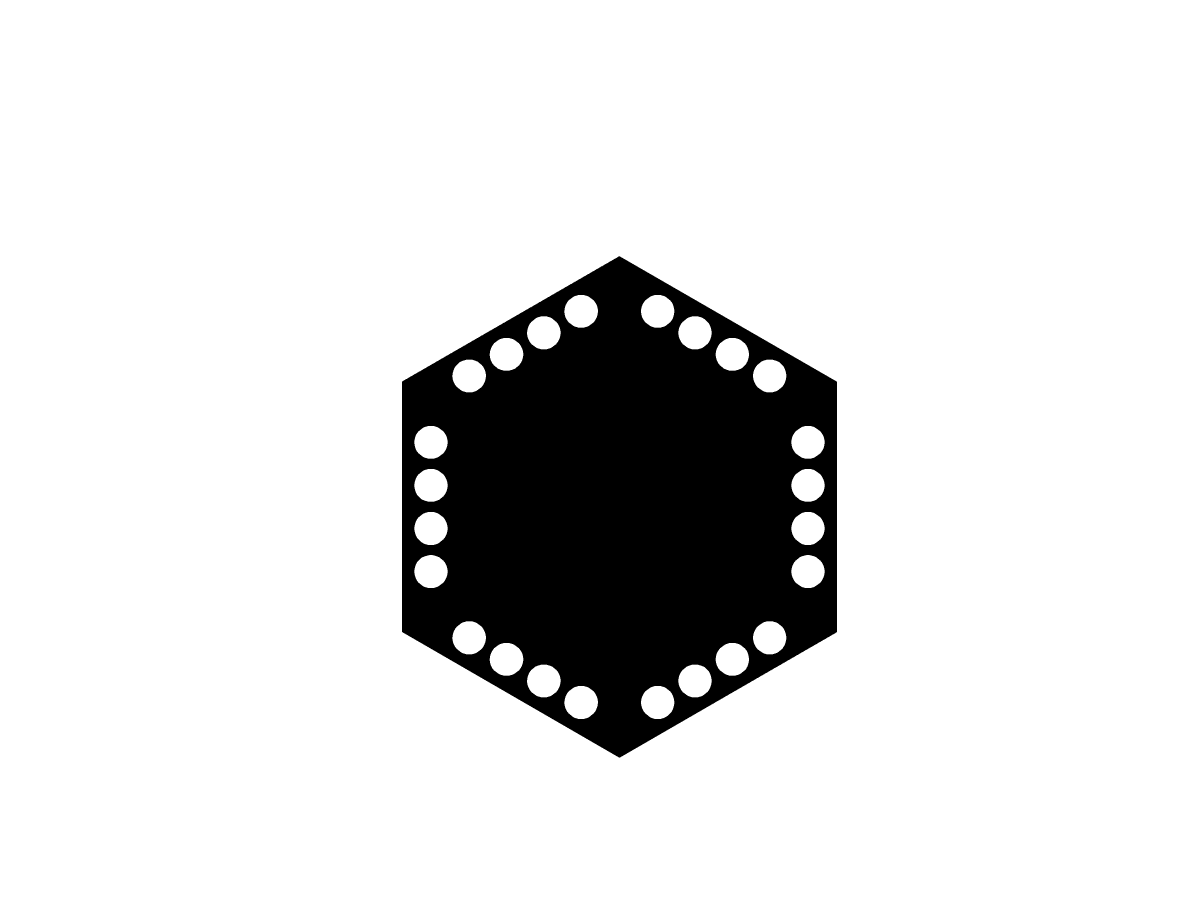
# Paper-space layout 'Layout1' of a CAD drawing. Header units: inches. Extents: x 1.05 to 9.45, y 0.8 to 7.2.
# The model-space entities are those that its viewports show. They can reach past a viewport. Long polylines and large blocks are cut down to what shows.
import ezdxf

# ---------------------------------------------------------------- set-up
doc = ezdxf.new("R2010")
doc.units = ezdxf.units.IN
doc.header["$MEASUREMENT"] = 0
for name, color, linetype in [('BORDA', 5, 'Continuous'), ('CAMPO', 3, 'Continuous'), ('VP', 7, 'Continuous')]:
    doc.layers.add(name, color=color, linetype=linetype)
doc.layers.add('M2', color=1, linetype='Continuous', lineweight=120)
doc.layers.get('VP').freeze()

msp = doc.modelspace()

# ---------------------------------------------------------------- hatches: boundary and pattern name
at = {"layer": 'BORDA', "transparency": 33554551}
h = msp.add_hatch(dxfattribs=at)
h.set_pattern_fill('ANSI31', color=256)
h.paths.add_polyline_path([(1503.1, -990.1), (1477.7, -975.5, -0.618034), (1477.8, -973.7, 0.618034), (1478.2, -966.5), (1460.9, -956.5, 0.618034), (1455, -960.5, -0.618034), (1453.5, -961.5), (1428.1, -946.8), (1419.7, -961.3), (1386.1, -961.3), (1369.3, -990.4), (1335.7, -990.4), (1318.9, -1019.5), (1285.3, -1019.5), (1268.5, -1048.6), (1251.7, -1048.6), (1251.7, -1077.9, 0.618034), (1253.3, -1078.7, -0.618034), (1259.7, -1081.9), (1259.7, -1101.9, -0.618034), (1253.3, -1105.1, 0.618034), (1251.7, -1105.9), (1251.7, -1135.2)])
h.paths.add_polyline_path([(1446, -996.9, -1), (1406, -996.9, -1)], flags=16)
h.paths.add_polyline_path([(1402.7, -1021.9, -1), (1362.7, -1021.9, -1)], flags=16)
h.paths.add_polyline_path([(1359.4, -1046.9, -1), (1319.4, -1046.9, -1)], flags=16)
h.paths.add_polyline_path([(1316.1, -1071.9, -1), (1276.1, -1071.9, -1)], flags=16)
h.paths.add_polyline_path([(1503.1, -699.8), (1477.7, -714.5, -0.618034), (1476.2, -713.5, 0.618034), (1470.2, -709.5), (1452.9, -719.5, 0.618034), (1453.4, -726.7, -0.618034), (1453.5, -728.5), (1428.1, -743.1), (1436.5, -757.7), (1419.7, -786.8), (1436.5, -815.9), (1419.7, -845), (1436.5, -874.1), (1419.7, -903.2), (1436.5, -932.3), (1428.1, -946.8), (1453.5, -961.5, 0.618034), (1455, -960.5, -0.618034), (1460.9, -956.5), (1478.2, -966.5, -0.618034), (1477.8, -973.7, 0.618034), (1477.7, -975.5), (1503.1, -990.1)])
h.paths.add_polyline_path([(1450.4, -920, -1), (1490.4, -920, -1)], flags=16)
h.paths.add_polyline_path([(1450.4, -870, -1), (1490.4, -870, -1)], flags=16)
h.paths.add_polyline_path([(1450.4, -820, -1), (1490.4, -820, -1)], flags=16)
h.paths.add_polyline_path([(1450.4, -770, -1), (1490.4, -770, -1)], flags=16)
h.paths.add_polyline_path([(1470.2, -709.5, -0.618034), (1476.2, -713.5, 0.618034), (1477.7, -714.5), (1503.1, -699.8), (1251.7, -554.7), (1251.7, -584, -0.618034), (1250.1, -584.8, 0.618034), (1243.7, -588), (1243.7, -608, 0.618034), (1250.1, -611.2, -0.618034), (1251.7, -612), (1251.7, -641.3), (1268.5, -641.3), (1285.3, -670.4), (1318.9, -670.4), (1335.7, -699.5), (1369.3, -699.5), (1386.1, -728.6), (1419.7, -728.6), (1428.1, -743.1), (1453.5, -728.5, 0.618034), (1453.4, -726.7, -0.618034), (1452.9, -719.5)])
h.paths.add_polyline_path([(1406, -693, -1), (1446, -693, -1)], flags=16)
h.paths.add_polyline_path([(1362.7, -668, -1), (1402.7, -668, -1)], flags=16)
h.paths.add_polyline_path([(1319.4, -643, -1), (1359.4, -643, -1)], flags=16)
h.paths.add_polyline_path([(1276.1, -618, -1), (1316.1, -618, -1)], flags=16)
h.paths.add_polyline_path([(1134.1, -699.5), (1167.7, -699.5), (1184.5, -670.4), (1218.1, -670.4), (1234.9, -641.3), (1251.7, -641.3), (1251.7, -612, 0.618034), (1250.1, -611.2, -0.618034), (1243.7, -608), (1243.7, -588, -0.618034), (1250.1, -584.8, 0.618034), (1251.7, -584), (1251.7, -554.7), (1000.3, -699.8), (1025.7, -714.5, -0.618034), (1025.6, -716.2, 0.618034), (1025.1, -723.4), (1042.4, -733.4, 0.618034), (1048.4, -729.4, -0.618034), (1049.9, -728.5), (1075.3, -743.1), (1083.7, -728.6), (1117.3, -728.6)])
h.paths.add_polyline_path([(1057.4, -693, -1), (1097.4, -693, -1)], flags=16)
h.paths.add_polyline_path([(1100.7, -668, -1), (1140.7, -668, -1)], flags=16)
h.paths.add_polyline_path([(1144, -643, -1), (1184, -643, -1)], flags=16)
h.paths.add_polyline_path([(1187.3, -618, -1), (1227.3, -618, -1)], flags=16)
h.paths.add_polyline_path([(1049.9, -728.5, 0.618034), (1048.4, -729.4, -0.618034), (1042.4, -733.4), (1025.1, -723.4, -0.618034), (1025.6, -716.2, 0.618034), (1025.7, -714.5), (1000.3, -699.8), (1000.3, -990.1), (1025.7, -975.5, -0.618034), (1027.2, -976.4, 0.618034), (1033.1, -980.4), (1050.4, -970.4, 0.618034), (1050, -963.2, -0.618034), (1049.9, -961.5), (1075.3, -946.8), (1066.9, -932.3), (1083.7, -903.2), (1066.9, -874.1), (1083.7, -845), (1066.9, -815.9), (1083.7, -786.8), (1066.9, -757.7), (1075.3, -743.1)])
h.paths.add_polyline_path([(1053, -770, -1), (1013, -770, -1)], flags=16)
h.paths.add_polyline_path([(1053, -820, -1), (1013, -820, -1)], flags=16)
h.paths.add_polyline_path([(1053, -870, -1), (1013, -870, -1)], flags=16)
h.paths.add_polyline_path([(1053, -920, -1), (1013, -920, -1)], flags=16)
h.paths.add_polyline_path([(1117.3, -961.3), (1083.7, -961.3), (1075.3, -946.8), (1049.9, -961.5, 0.618034), (1050, -963.2, -0.618034), (1050.4, -970.4), (1033.1, -980.4, -0.618034), (1027.2, -976.4, 0.618034), (1025.7, -975.5), (1000.3, -990.1), (1251.7, -1135.2), (1251.7, -1105.9, -0.618034), (1253.3, -1105.1, 0.618034), (1259.7, -1101.9), (1259.7, -1081.9, 0.618034), (1253.3, -1078.7, -0.618034), (1251.7, -1077.9), (1251.7, -1048.6), (1234.9, -1048.6), (1218.1, -1019.5), (1184.5, -1019.5), (1167.7, -990.4), (1134.1, -990.4)])
h.paths.add_polyline_path([(1097.4, -996.9, -1), (1057.4, -996.9, -1)], flags=16)
h.paths.add_polyline_path([(1140.7, -1021.9, -1), (1100.7, -1021.9, -1)], flags=16)
h.paths.add_polyline_path([(1184, -1046.9, -1), (1144, -1046.9, -1)], flags=16)
h.paths.add_polyline_path([(1227.3, -1071.9, -1), (1187.3, -1071.9, -1)], flags=16)
at = {"layer": 'CAMPO', "transparency": 33554551}
h = msp.add_hatch(dxfattribs=at)
h.set_pattern_fill('ANSI31', color=256)
h.paths.add_polyline_path([(1369.3, -757.7), (1335.7, -757.7), (1318.9, -786.8), (1335.7, -815.9), (1369.3, -815.9), (1386.1, -786.8)])
h.paths.add_polyline_path([(1335.7, -757.7), (1318.9, -728.6), (1285.3, -728.6), (1268.5, -757.7), (1285.3, -786.8), (1318.9, -786.8)])
h.paths.add_polyline_path([(1318.9, -670.4), (1285.3, -670.4), (1268.5, -699.5), (1285.3, -728.6), (1318.9, -728.6), (1335.7, -699.5)])
h.paths.add_polyline_path([(1285.3, -670.4), (1268.5, -641.3), (1234.9, -641.3), (1218.1, -670.4), (1234.9, -699.5), (1268.5, -699.5)])
h.paths.add_polyline_path([(1268.5, -699.5), (1234.9, -699.5), (1218.1, -728.6), (1234.9, -757.7), (1268.5, -757.7), (1285.3, -728.6)])
h.paths.add_polyline_path([(1218.1, -670.4), (1184.5, -670.4), (1167.7, -699.5), (1184.5, -728.6), (1218.1, -728.6), (1234.9, -699.5)])
h.paths.add_polyline_path([(1218.1, -728.6), (1184.5, -728.6), (1167.7, -757.7), (1184.5, -786.8), (1218.1, -786.8), (1234.9, -757.7)])
h.paths.add_polyline_path([(1184.5, -728.6), (1167.7, -699.5), (1134.1, -699.5), (1117.3, -728.6), (1134.1, -757.7), (1167.7, -757.7)])
h.paths.add_polyline_path([(1167.7, -757.7), (1134.1, -757.7), (1117.3, -786.8), (1134.1, -815.9), (1167.7, -815.9), (1184.5, -786.8)])
h.paths.add_polyline_path([(1134.1, -757.7), (1117.3, -728.6), (1083.7, -728.6), (1066.9, -757.7), (1083.7, -786.8), (1117.3, -786.8)])
h.paths.add_polyline_path([(1117.3, -786.8), (1083.7, -786.8), (1066.9, -815.9), (1083.7, -845), (1117.3, -845), (1134.1, -815.9)])
h.paths.add_polyline_path([(1167.7, -815.9), (1134.1, -815.9), (1117.3, -845), (1134.1, -874.1), (1167.7, -874.1), (1184.5, -845)])
h.paths.add_polyline_path([(1234.9, -815.9), (1218.1, -786.8), (1184.5, -786.8), (1167.7, -815.9), (1184.5, -845), (1218.1, -845)])
h.paths.add_polyline_path([(1285.3, -786.8), (1268.5, -757.7), (1234.9, -757.7), (1218.1, -786.8), (1234.9, -815.9), (1268.5, -815.9)])
h.paths.add_polyline_path([(1369.3, -699.5), (1335.7, -699.5), (1318.9, -728.6), (1335.7, -757.7), (1369.3, -757.7), (1386.1, -728.6)])
h.paths.add_polyline_path([(1419.7, -728.6), (1386.1, -728.6), (1369.3, -757.7), (1386.1, -786.8), (1419.7, -786.8), (1436.5, -757.7)])
h.paths.add_polyline_path([(1419.7, -786.8), (1386.1, -786.8), (1369.3, -815.9), (1386.1, -845), (1419.7, -845), (1436.5, -815.9)])
h.paths.add_polyline_path([(1436.5, -874.1), (1419.7, -845), (1386.1, -845), (1369.3, -874.1), (1386.1, -903.2), (1419.7, -903.2)])
h.paths.add_polyline_path([(1436.5, -932.3), (1419.7, -903.2), (1386.1, -903.2), (1369.3, -932.3), (1386.1, -961.3), (1419.7, -961.3)])
h.paths.add_polyline_path([(1386.1, -903.2), (1369.3, -874.1), (1335.7, -874.1), (1318.9, -903.2), (1335.7, -932.3), (1369.3, -932.3)])
h.paths.add_polyline_path([(1386.1, -845), (1369.3, -815.9), (1335.7, -815.9), (1318.9, -845), (1335.7, -874.1), (1369.3, -874.1)])
h.paths.add_polyline_path([(1335.7, -815.9), (1318.9, -786.8), (1285.3, -786.8), (1268.5, -815.9), (1285.3, -845), (1318.9, -845)])
h.paths.add_polyline_path([(1318.9, -845), (1285.3, -845), (1268.5, -874.1), (1285.3, -903.2), (1318.9, -903.2), (1335.7, -874.1)])
h.paths.add_polyline_path([(1285.3, -845), (1268.5, -815.9), (1234.9, -815.9), (1218.1, -845), (1234.9, -874.1), (1268.5, -874.1)])
h.paths.add_polyline_path([(1268.5, -874.1), (1234.9, -874.1), (1218.1, -903.2), (1234.9, -932.3), (1268.5, -932.3), (1285.3, -903.2)])
h.paths.add_polyline_path([(1234.9, -874.1), (1218.1, -845), (1184.5, -845), (1167.7, -874.1), (1184.5, -903.2), (1218.1, -903.2)])
h.paths.add_polyline_path([(1234.9, -932.3), (1218.1, -903.2), (1184.5, -903.2), (1167.7, -932.3), (1184.5, -961.3), (1218.1, -961.3)])
h.paths.add_polyline_path([(1184.5, -903.2), (1167.7, -874.1), (1134.1, -874.1), (1117.3, -903.2), (1134.1, -932.3), (1167.7, -932.3)])
h.paths.add_polyline_path([(1134.1, -874.1), (1117.3, -845), (1083.7, -845), (1066.9, -874.1), (1083.7, -903.2), (1117.3, -903.2)])
h.paths.add_polyline_path([(1117.3, -903.2), (1083.7, -903.2), (1066.9, -932.3), (1083.7, -961.3), (1117.3, -961.3), (1134.1, -932.3)])
h.paths.add_polyline_path([(1167.7, -932.3), (1134.1, -932.3), (1117.3, -961.3), (1134.1, -990.4), (1167.7, -990.4), (1184.5, -961.3)])
h.paths.add_polyline_path([(1218.1, -961.3), (1184.5, -961.3), (1167.7, -990.4), (1184.5, -1019.5), (1218.1, -1019.5), (1234.9, -990.4)])
h.paths.add_polyline_path([(1268.5, -932.3), (1234.9, -932.3), (1218.1, -961.3), (1234.9, -990.4), (1268.5, -990.4), (1285.3, -961.3)])
h.paths.add_polyline_path([(1268.5, -990.4), (1234.9, -990.4), (1218.1, -1019.5), (1234.9, -1048.6), (1268.5, -1048.6), (1285.3, -1019.5)])
h.paths.add_polyline_path([(1318.9, -961.3), (1285.3, -961.3), (1268.5, -990.4), (1285.3, -1019.5), (1318.9, -1019.5), (1335.7, -990.4)])
h.paths.add_polyline_path([(1335.7, -932.3), (1318.9, -903.2), (1285.3, -903.2), (1268.5, -932.3), (1285.3, -961.3), (1318.9, -961.3)])
h.paths.add_polyline_path([(1386.1, -961.3), (1369.3, -932.3), (1335.7, -932.3), (1318.9, -961.3), (1335.7, -990.4), (1369.3, -990.4)])

# ---------------------------------------------------------------- linework, layer by layer
for p, q in [((1000.3, -699.8), (1251.7, -554.7)), ((1251.7, -554.7), (1503.1, -699.8)), ((1251.7, -584), (1251.7, -554.7)), ((1243.7, -608), (1243.7, -588)), ((1251.7, -641.3), (1251.7, -612)), ((1000.3, -990.1), (1000.3, -699.8)), ((1025.7, -714.5), (1000.3, -699.8)), ((1477.7, -714.5), (1503.1, -699.8)), ((1503.1, -699.8), (1503.1, -990.1)), ((1452.9, -719.5), (1470.2, -709.5)), ((1042.4, -733.4), (1025.1, -723.4)), ((1075.3, -743.1), (1049.9, -728.5)), ((1428.1, -743.1), (1453.5, -728.5)), ((1075.3, -946.8), (1049.9, -961.5)), ((1428.1, -946.8), (1453.5, -961.5)), ((1460.9, -956.5), (1478.2, -966.5)), ((1025.7, -975.5), (1000.3, -990.1)), ((1050.4, -970.4), (1033.1, -980.4)), ((1477.7, -975.5), (1503.1, -990.1)), ((1251.7, -1135.2), (1000.3, -990.1)), ((1503.1, -990.1), (1251.7, -1135.2)), ((1251.7, -1048.6), (1251.7, -1077.9)), ((1259.7, -1081.9), (1259.7, -1101.9)), ((1251.7, -1105.9), (1251.7, -1135.2))]:
    msp.add_line(p, q)
for points in [[(1234.9, -641.3), (1218.1, -670.4), (1234.9, -699.5), (1268.5, -699.5), (1285.3, -670.4), (1268.5, -641.3)], [(1184.5, -670.4), (1167.7, -699.5), (1184.5, -728.6), (1218.1, -728.6), (1234.9, -699.5), (1218.1, -670.4)], [(1285.3, -670.4), (1268.5, -699.5), (1285.3, -728.6), (1318.9, -728.6), (1335.7, -699.5), (1318.9, -670.4)], [(1134.1, -699.5), (1117.3, -728.6), (1134.1, -757.7), (1167.7, -757.7), (1184.5, -728.6), (1167.7, -699.5)], [(1234.9, -699.5), (1218.1, -728.6), (1234.9, -757.7), (1268.5, -757.7), (1285.3, -728.6), (1268.5, -699.5)], [(1335.7, -699.5), (1318.9, -728.6), (1335.7, -757.7), (1369.3, -757.7), (1386.1, -728.6), (1369.3, -699.5)], [(1083.7, -728.6), (1066.9, -757.7), (1083.7, -786.8), (1117.3, -786.8), (1134.1, -757.7), (1117.3, -728.6)], [(1184.5, -728.6), (1167.7, -757.7), (1184.5, -786.8), (1218.1, -786.8), (1234.9, -757.7), (1218.1, -728.6)], [(1285.3, -728.6), (1268.5, -757.7), (1285.3, -786.8), (1318.9, -786.8), (1335.7, -757.7), (1318.9, -728.6)], [(1386.1, -728.6), (1369.3, -757.7), (1386.1, -786.8), (1419.7, -786.8), (1436.5, -757.7), (1419.7, -728.6)], [(1134.1, -757.7), (1117.3, -786.8), (1134.1, -815.9), (1167.7, -815.9), (1184.5, -786.8), (1167.7, -757.7)], [(1234.9, -757.7), (1218.1, -786.8), (1234.9, -815.9), (1268.5, -815.9), (1285.3, -786.8), (1268.5, -757.7)], [(1335.7, -757.7), (1318.9, -786.8), (1335.7, -815.9), (1369.3, -815.9), (1386.1, -786.8), (1369.3, -757.7)], [(1083.7, -786.8), (1066.9, -815.9), (1083.7, -845), (1117.3, -845), (1134.1, -815.9), (1117.3, -786.8)], [(1184.5, -786.8), (1167.7, -815.9), (1184.5, -845), (1218.1, -845), (1234.9, -815.9), (1218.1, -786.8)], [(1285.3, -786.8), (1268.5, -815.9), (1285.3, -845), (1318.9, -845), (1335.7, -815.9), (1318.9, -786.8)], [(1386.1, -786.8), (1369.3, -815.9), (1386.1, -845), (1419.7, -845), (1436.5, -815.9), (1419.7, -786.8)], [(1134.1, -815.9), (1117.3, -845), (1134.1, -874.1), (1167.7, -874.1), (1184.5, -845), (1167.7, -815.9)], [(1234.9, -815.9), (1218.1, -845), (1234.9, -874.1), (1268.5, -874.1), (1285.3, -845), (1268.5, -815.9)], [(1335.7, -815.9), (1318.9, -845), (1335.7, -874.1), (1369.3, -874.1), (1386.1, -845), (1369.3, -815.9)], [(1083.7, -845), (1066.9, -874.1), (1083.7, -903.2), (1117.3, -903.2), (1134.1, -874.1), (1117.3, -845)], [(1184.5, -845), (1167.7, -874.1), (1184.5, -903.2), (1218.1, -903.2), (1234.9, -874.1), (1218.1, -845)], [(1285.3, -845), (1268.5, -874.1), (1285.3, -903.2), (1318.9, -903.2), (1335.7, -874.1), (1318.9, -845)], [(1386.1, -845), (1369.3, -874.1), (1386.1, -903.2), (1419.7, -903.2), (1436.5, -874.1), (1419.7, -845)], [(1134.1, -874.1), (1117.3, -903.2), (1134.1, -932.3), (1167.7, -932.3), (1184.5, -903.2), (1167.7, -874.1)], [(1234.9, -874.1), (1218.1, -903.2), (1234.9, -932.3), (1268.5, -932.3), (1285.3, -903.2), (1268.5, -874.1)], [(1335.7, -874.1), (1318.9, -903.2), (1335.7, -932.3), (1369.3, -932.3), (1386.1, -903.2), (1369.3, -874.1)], [(1083.7, -903.2), (1066.9, -932.3), (1083.7, -961.3), (1117.3, -961.3), (1134.1, -932.3), (1117.3, -903.2)], [(1184.5, -903.2), (1167.7, -932.3), (1184.5, -961.3), (1218.1, -961.3), (1234.9, -932.3), (1218.1, -903.2)], [(1285.3, -903.2), (1268.5, -932.3), (1285.3, -961.3), (1318.9, -961.3), (1335.7, -932.3), (1318.9, -903.2)], [(1386.1, -903.2), (1369.3, -932.3), (1386.1, -961.3), (1419.7, -961.3), (1436.5, -932.3), (1419.7, -903.2)], [(1134.1, -932.3), (1117.3, -961.3), (1134.1, -990.4), (1167.7, -990.4), (1184.5, -961.3), (1167.7, -932.3)], [(1234.9, -932.3), (1218.1, -961.3), (1234.9, -990.4), (1268.5, -990.4), (1285.3, -961.3), (1268.5, -932.3)], [(1335.7, -932.3), (1318.9, -961.3), (1335.7, -990.4), (1369.3, -990.4), (1386.1, -961.3), (1369.3, -932.3)], [(1184.5, -961.3), (1167.7, -990.4), (1184.5, -1019.5), (1218.1, -1019.5), (1234.9, -990.4), (1218.1, -961.3)], [(1285.3, -961.3), (1268.5, -990.4), (1285.3, -1019.5), (1318.9, -1019.5), (1335.7, -990.4), (1318.9, -961.3)], [(1234.9, -990.4), (1218.1, -1019.5), (1234.9, -1048.6), (1268.5, -1048.6), (1285.3, -1019.5), (1268.5, -990.4)]]:
    msp.add_lwpolyline(points, close=True)
for centre in [(1207.3, -618), (1296.1, -618), (1164, -643), (1339.4, -643), (1120.7, -668), (1382.7, -668), (1077.4, -693), (1426, -693), (1033, -770), (1470.4, -770), (1033, -820), (1470.4, -820), (1033, -870), (1470.4, -870), (1033, -920), (1470.4, -920), (1077.4, -996.9), (1426, -996.9), (1120.7, -1021.9), (1382.7, -1021.9), (1164, -1046.9), (1339.4, -1046.9), (1207.3, -1071.9), (1296.1, -1071.9)]:
    msp.add_circle(centre, 20)
for centre, radius, start, end in [((1247.7, -588), 4, 53.1301, 180), ((1250.7, -584), 1, 233.1301, 0), ((1247.7, -608), 4, 180, 306.8699), ((1250.7, -612), 1, 0, 126.8699), ((1027.1, -719.9), 4, 113.1301, 240), ((1025.2, -715.3), 1, 293.1301, 60), ((1472.2, -713), 4, 353.1301, 120), ((1477.2, -713.6), 1, 173.1301, 300), ((1044.4, -729.9), 4, 240, 6.8699), ((1049.4, -729.3), 1, 60, 186.8699), ((1454.9, -723), 4, 120, 246.8699), ((1453, -727.6), 1, 300, 66.8699), ((1458.9, -960), 4, 60, 186.8699), ((1050.4, -962.3), 1, 120, 246.8699), ((1048.4, -966.9), 4, 300, 66.8699), ((1454, -960.6), 1, 240, 6.8699), ((1476.2, -970), 4, 293.1301, 60), ((1026.2, -976.3), 1, 353.1301, 120), ((1031.1, -976.9), 4, 173.1301, 300), ((1478.2, -974.6), 1, 113.1301, 240), ((1252.7, -1077.9), 1, 180, 306.8699), ((1255.7, -1081.9), 4, 360, 126.8699), ((1255.7, -1101.9), 4, 233.1301, 360), ((1252.7, -1105.9), 1, 53.1301, 180)]:
    msp.add_arc(centre, radius, start, end)
at = {"layer": 'M2'}
for points in [[(1234.9, -815.9), (1218.1, -786.8), (1234.9, -757.7), (1218.1, -728.6), (1184.5, -728.6), (1167.7, -699.5)], [(1234.9, -874.1), (1268.5, -874.1), (1285.3, -845), (1268.5, -815.9), (1234.9, -815.9)], [(1285.3, -845), (1318.9, -845), (1335.7, -874.1), (1369.3, -874.1), (1386.1, -845), (1419.7, -845)], [(1234.9, -874.1), (1218.1, -903.2), (1184.5, -903.2), (1167.7, -932.3), (1184.5, -961.3), (1167.7, -990.4)]]:
    msp.add_lwpolyline(points, dxfattribs=at)

psp = doc.layouts.get("Layout1")

# ---------------------------------------------------------------- viewports
at = {"layer": 'VP'}
psp.add_viewport(center=(5.25, 4), size=(8.4, 6.4), view_center_point=(1223.916, -789.3746), view_height=1012.168962, dxfattribs=at)

doc.saveas('drawing.dxf')
